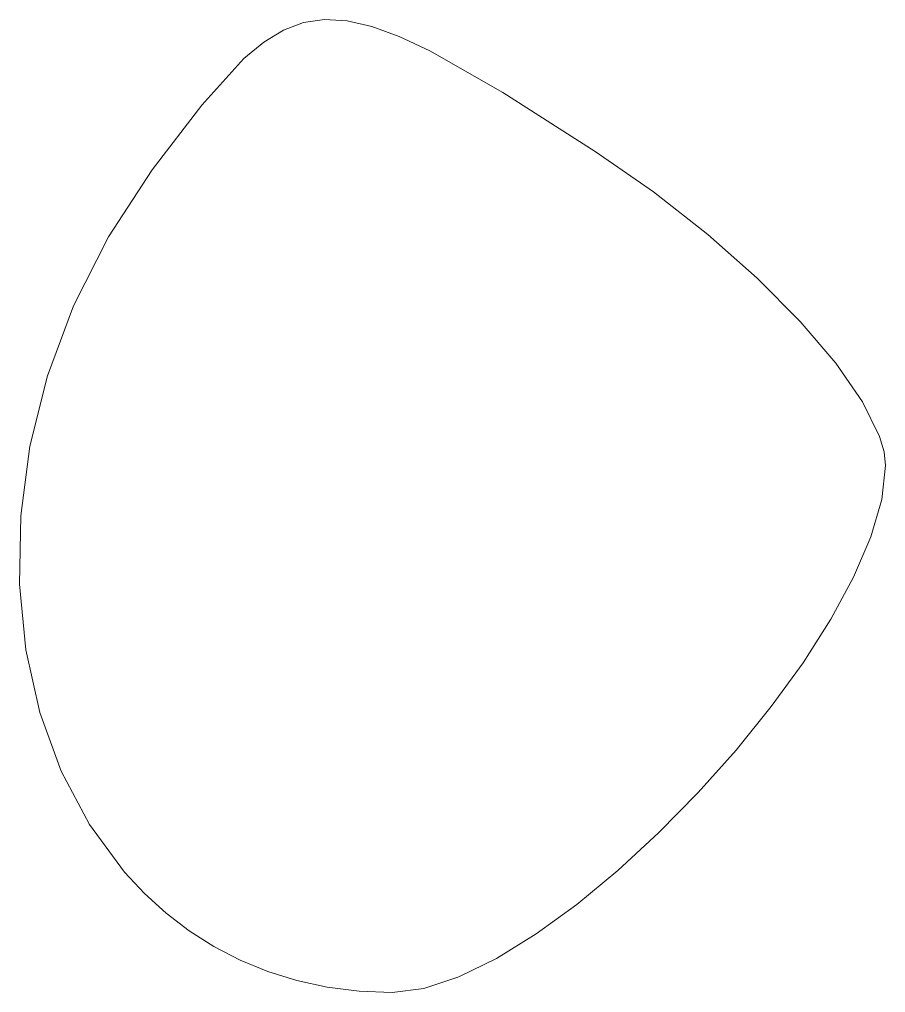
# Model space of a CAD drawing. Header units: millimetres. Extents: x -199 to 251, y -179 to 271.
# Drawn here: x -56.15 to -50.67, y 180.88 to 187.03 of the extents above; entities that cross this region are included whole.
import ezdxf

# ---------------------------------------------------------------- set-up
doc = ezdxf.new("R2010")
doc.units = ezdxf.units.MM
doc.header["$MEASUREMENT"] = 0
doc.layers.add('Camada 1', color=7, linetype='Continuous')

msp = doc.modelspace()

# ---------------------------------------------------------------- linework, layer by layer
at = {"layer": 'Camada 1', "color": 250, "lineweight": 18}
msp.add_open_spline([(-55.0716, 181.2727), (-55.0716, 181.2727), (-54.9158, 181.1736), (-54.9158, 181.1736), (-54.9158, 181.1736), (-54.9158, 181.1736), (-54.7505, 181.0878), (-54.7505, 181.0878), (-54.7505, 181.0878), (-54.7505, 181.0878), (-54.5759, 181.0161), (-54.5759, 181.0161), (-54.5759, 181.0161), (-54.5759, 181.0161), (-54.3923, 180.9592), (-54.3923, 180.9592), (-54.3923, 180.9592), (-54.3923, 180.9592), (-54.1998, 180.9176), (-54.1998, 180.9176), (-54.1998, 180.9176), (-54.1998, 180.9176), (-53.9987, 180.8922), (-53.9987, 180.8922), (-53.9987, 180.8922), (-53.9987, 180.8922), (-53.7891, 180.8835), (-53.7891, 180.8835), (-53.7891, 180.8835), (-53.7891, 180.8835), (-53.5891, 180.9092), (-53.5891, 180.9092), (-53.5891, 180.9092), (-53.5891, 180.9092), (-53.3677, 180.9828), (-53.3677, 180.9828), (-53.3677, 180.9828), (-53.3677, 180.9828), (-53.1296, 181.0992), (-53.1296, 181.0992), (-53.1296, 181.0992), (-53.1296, 181.0992), (-52.8795, 181.2534), (-52.8795, 181.2534), (-52.8795, 181.2534), (-52.8795, 181.2534), (-52.6222, 181.4404), (-52.6222, 181.4404), (-52.6222, 181.4404), (-52.6222, 181.4404), (-52.3624, 181.6551), (-52.3624, 181.6551), (-52.3624, 181.6551), (-52.3624, 181.6551), (-52.1049, 181.8925), (-52.1049, 181.8925), (-52.1049, 181.8925), (-52.1049, 181.8925), (-51.8544, 182.1473), (-51.8544, 182.1473), (-51.8544, 182.1473), (-51.8544, 182.1473), (-51.6156, 182.4147), (-51.6156, 182.4147), (-51.6156, 182.4147), (-51.6156, 182.4147), (-51.3933, 182.6896), (-51.3933, 182.6896), (-51.3933, 182.6896), (-51.3933, 182.6896), (-51.1921, 182.9668), (-51.1921, 182.9668), (-51.1921, 182.9668), (-51.1921, 182.9668), (-51.017, 183.2414), (-51.017, 183.2414), (-51.017, 183.2414), (-51.017, 183.2414), (-50.8725, 183.5083), (-50.8725, 183.5083), (-50.8725, 183.5083), (-50.8725, 183.5083), (-50.7634, 183.7624), (-50.7634, 183.7624), (-50.7634, 183.7624), (-50.7634, 183.7624), (-50.6945, 183.9986), (-50.6945, 183.9986), (-50.6945, 183.9986), (-50.6945, 183.9986), (-50.6705, 184.212), (-50.6705, 184.212), (-50.6705, 184.212), (-50.6705, 184.212), (-50.68, 184.2991), (-50.68, 184.2991), (-50.68, 184.2991), (-50.68, 184.2991), (-50.7079, 184.3959), (-50.7079, 184.3959), (-50.7079, 184.3959), (-50.7079, 184.3959), (-50.8153, 184.6145), (-50.8153, 184.6145), (-50.8153, 184.6145), (-50.8153, 184.6145), (-50.985, 184.8595), (-50.985, 184.8595), (-50.985, 184.8595), (-50.985, 184.8595), (-51.2096, 185.1228), (-51.2096, 185.1228), (-51.2096, 185.1228), (-51.2096, 185.1228), (-51.4814, 185.3963), (-51.4814, 185.3963), (-51.4814, 185.3963), (-51.4814, 185.3963), (-51.793, 185.6718), (-51.793, 185.6718), (-51.793, 185.6718), (-51.793, 185.6718), (-52.1368, 185.9411), (-52.1368, 185.9411), (-52.1368, 185.9411), (-52.1368, 185.9411), (-52.5053, 186.1962), (-52.5053, 186.1962), (-52.5053, 186.1962), (-52.5053, 186.1962), (-53.0901, 186.568), (-53.0901, 186.568), (-53.0901, 186.568), (-53.0901, 186.568), (-53.5514, 186.8317), (-53.5514, 186.8317), (-53.5514, 186.8317), (-53.5514, 186.8317), (-53.7446, 186.9227), (-53.7446, 186.9227), (-53.7446, 186.9227), (-53.7446, 186.9227), (-53.9174, 186.9862), (-53.9174, 186.9862), (-53.9174, 186.9862), (-53.9174, 186.9862), (-54.0735, 187.0222), (-54.0735, 187.0222), (-54.0735, 187.0222), (-54.0735, 187.0222), (-54.2164, 187.0304), (-54.2164, 187.0304), (-54.2164, 187.0304), (-54.2164, 187.0304), (-54.3495, 187.0107), (-54.3495, 187.0107), (-54.3495, 187.0107), (-54.3495, 187.0107), (-54.4765, 186.963), (-54.4765, 186.963), (-54.4765, 186.963), (-54.4765, 186.963), (-54.6007, 186.8871), (-54.6007, 186.8871), (-54.6007, 186.8871), (-54.6007, 186.8871), (-54.7258, 186.7829), (-54.7258, 186.7829), (-54.7258, 186.7829), (-54.7258, 186.7829), (-54.9927, 186.4889), (-54.9927, 186.4889), (-54.9927, 186.4889), (-54.9927, 186.4889), (-55.3054, 186.0799), (-55.3054, 186.0799), (-55.3054, 186.0799), (-55.3054, 186.0799), (-55.5828, 185.6571), (-55.5828, 185.6571), (-55.5828, 185.6571), (-55.5828, 185.6571), (-55.803, 185.2217), (-55.803, 185.2217), (-55.803, 185.2217), (-55.803, 185.2217), (-55.9678, 184.7791), (-55.9678, 184.7791), (-55.9678, 184.7791), (-55.9678, 184.7791), (-56.0787, 184.335), (-56.0787, 184.335), (-56.0787, 184.335), (-56.0787, 184.335), (-56.1373, 183.8948), (-56.1373, 183.8948), (-56.1373, 183.8948), (-56.1373, 183.8948), (-56.1451, 183.4639), (-56.1451, 183.4639), (-56.1451, 183.4639), (-56.1451, 183.4639), (-56.1039, 183.048), (-56.1039, 183.048), (-56.1039, 183.048), (-56.1039, 183.048), (-56.0152, 182.6524), (-56.0152, 182.6524), (-56.0152, 182.6524), (-56.0152, 182.6524), (-55.8807, 182.2828), (-55.8807, 182.2828), (-55.8807, 182.2828), (-55.8807, 182.2828), (-55.7019, 181.9446), (-55.7019, 181.9446), (-55.7019, 181.9446), (-55.7019, 181.9446), (-55.4803, 181.6434), (-55.4803, 181.6434), (-55.4803, 181.6434), (-55.4803, 181.6434), (-55.3541, 181.5083), (-55.3541, 181.5083), (-55.3541, 181.5083), (-55.3541, 181.5083), (-55.2178, 181.3845), (-55.2178, 181.3845), (-55.2178, 181.3845), (-55.2178, 181.3845), (-55.0716, 181.2727), (-55.0716, 181.2727)], degree=3, knots=[0, 0, 0, 0, 0.016949, 0.016949, 0.016949, 0.016949, 0.033898, 0.033898, 0.033898, 0.033898, 0.050847, 0.050847, 0.050847, 0.050847, 0.067797, 0.067797, 0.067797, 0.067797, 0.084746, 0.084746, 0.084746, 0.084746, 0.101695, 0.101695, 0.101695, 0.101695, 0.118644, 0.118644, 0.118644, 0.118644, 0.135593, 0.135593, 0.135593, 0.135593, 0.152542, 0.152542, 0.152542, 0.152542, 0.169492, 0.169492, 0.169492, 0.169492, 0.186441, 0.186441, 0.186441, 0.186441, 0.20339, 0.20339, 0.20339, 0.20339, 0.220339, 0.220339, 0.220339, 0.220339, 0.237288, 0.237288, 0.237288, 0.237288, 0.254237, 0.254237, 0.254237, 0.254237, 0.271186, 0.271186, 0.271186, 0.271186, 0.288136, 0.288136, 0.288136, 0.288136, 0.305085, 0.305085, 0.305085, 0.305085, 0.322034, 0.322034, 0.322034, 0.322034, 0.338983, 0.338983, 0.338983, 0.338983, 0.355932, 0.355932, 0.355932, 0.355932, 0.372881, 0.372881, 0.372881, 0.372881, 0.389831, 0.389831, 0.389831, 0.389831, 0.40678, 0.40678, 0.40678, 0.40678, 0.423729, 0.423729, 0.423729, 0.423729, 0.440678, 0.440678, 0.440678, 0.440678, 0.457627, 0.457627, 0.457627, 0.457627, 0.474576, 0.474576, 0.474576, 0.474576, 0.491525, 0.491525, 0.491525, 0.491525, 0.508475, 0.508475, 0.508475, 0.508475, 0.525424, 0.525424, 0.525424, 0.525424, 0.542373, 0.542373, 0.542373, 0.542373, 0.559322, 0.559322, 0.559322, 0.559322, 0.576271, 0.576271, 0.576271, 0.576271, 0.59322, 0.59322, 0.59322, 0.59322, 0.610169, 0.610169, 0.610169, 0.610169, 0.627119, 0.627119, 0.627119, 0.627119, 0.644068, 0.644068, 0.644068, 0.644068, 0.661017, 0.661017, 0.661017, 0.661017, 0.677966, 0.677966, 0.677966, 0.677966, 0.694915, 0.694915, 0.694915, 0.694915, 0.711864, 0.711864, 0.711864, 0.711864, 0.728814, 0.728814, 0.728814, 0.728814, 0.745763, 0.745763, 0.745763, 0.745763, 0.762712, 0.762712, 0.762712, 0.762712, 0.779661, 0.779661, 0.779661, 0.779661, 0.79661, 0.79661, 0.79661, 0.79661, 0.813559, 0.813559, 0.813559, 0.813559, 0.830508, 0.830508, 0.830508, 0.830508, 0.847458, 0.847458, 0.847458, 0.847458, 0.864407, 0.864407, 0.864407, 0.864407, 0.881356, 0.881356, 0.881356, 0.881356, 0.898305, 0.898305, 0.898305, 0.898305, 0.915254, 0.915254, 0.915254, 0.915254, 0.932203, 0.932203, 0.932203, 0.932203, 0.949153, 0.949153, 0.949153, 0.949153, 0.966102, 0.966102, 0.966102, 0.966102, 1, 1, 1, 1], dxfattribs=at)

doc.saveas('drawing.dxf')
